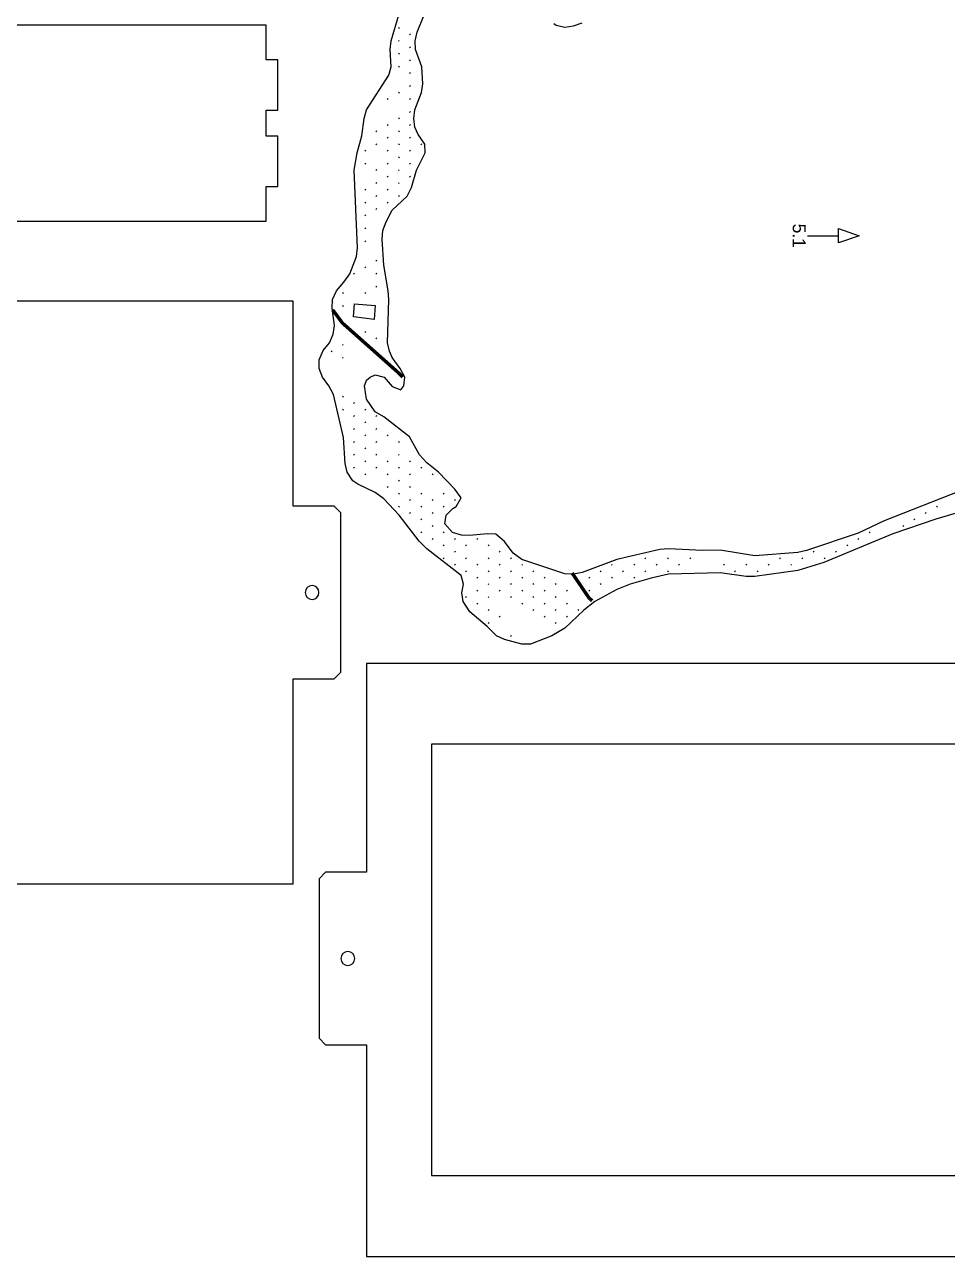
# Model space of a CAD drawing. Header units: millimetres. Extents: x 10 to 1190, y 102 to 890.
# Drawn here: x 421.7 to 635.6, y 208.5 to 494.1 of the extents above; entities that cross this region are included whole.
import ezdxf
from ezdxf.enums import TextEntityAlignment as Align

# ---------------------------------------------------------------- set-up
doc = ezdxf.new("R2010")
doc.units = ezdxf.units.MM
for name, color, linetype in [('CUT', 1, 'CONTINUOUS'), ('ETCH', 7, 'CONTINUOUS'), ('SCORE', 5, 'CONTINUOUS')]:
    doc.layers.add(name, color=color, linetype=linetype)

msp = doc.modelspace()

# ---------------------------------------------------------------- linework, layer by layer
at = {"layer": 'CUT'}
for points in [[(638.956, 381.191), (632.956, 379.466), (622.956, 376.054), (606.956, 369.407), (600.956, 367.551), (590.956, 366.178), (588.956, 366.174), (582.956, 367.022), (570.956, 366.673), (566.956, 365.8), (562.063, 364.368), (558.956, 363.126), (553.913, 360.368), (551.374, 358.368), (546.956, 354.19), (543.937, 352.368), (538.956, 350.451), (536.956, 350.47), (532.956, 351.524), (531.088, 352.368), (528.956, 354.528), (524.956, 357.94), (523.376, 360.368), (523.097, 362.368), (523.47, 364.368), (522.915, 366.368), (514.956, 372.566), (513.189, 374.368), (508.543, 380.368), (504.956, 384.132), (502.956, 385.614), (498.956, 387.582), (497.81, 388.368), (496.47, 390.368), (496.063, 392.368), (495.627, 398.368), (493.315, 408.368), (492.268, 410.368), (490.751, 412.368), (490, 414.368), (490.018, 416.368), (490.956, 418.587), (492.36, 420.368), (493.237, 422.368), (493.558, 424.368), (493.019, 428.368), (493.074, 430.368), (494.046, 432.368), (495.747, 434.368), (497.072, 436.368), (498.62, 440.368), (498.909, 442.368), (498.112, 460.368), (498.77, 464.368), (499.882, 468.368), (500.43, 472.368), (500.956, 474.403), (506.127, 482.368), (506.693, 484.368), (506.481, 488.368), (506.678, 490.368), (508.429, 496.368)], [(282.7, 448.556), (477.7, 448.556), (477.7, 456.556), (480.4, 456.556), (480.4, 456.556), (480.4, 468.278), (480.4, 468.278), (477.7, 468.278), (477.7, 474.278), (480.4, 474.278), (480.4, 474.278), (480.4, 486), (480.4, 486), (477.7, 486), (477.7, 494), (282.7, 494)]]:
    msp.add_lwpolyline(points, dxfattribs=at)
for points in [[(289, 294.885), (484, 294.885), (484, 342.442), (493.5, 342.442), (495, 343.942), (495, 380.942), (493.5, 382.442), (484, 382.442), (484, 430), (289, 430), (289, 382.442), (279.5, 382.442), (278, 380.942), (278, 343.942), (279.5, 342.442), (289, 342.442)], [(489.95, 362.442), (489.828, 363.055), (489.481, 363.574), (488.962, 363.92), (488.35, 364.042), (487.738, 363.92), (487.219, 363.574), (486.872, 363.055), (486.75, 362.442), (486.872, 361.83), (487.219, 361.311), (487.738, 360.964), (488.35, 360.842), (488.962, 360.964), (489.481, 361.311), (489.828, 361.83)], [(501, 208.504), (696, 208.504), (696, 257.571), (705.5, 257.571), (707, 259.071), (707, 296.071), (705.5, 297.571), (696, 297.571), (696, 346), (501, 346), (501, 297.571), (491.5, 297.571), (490, 296.071), (490, 259.071), (491.5, 257.571), (501, 257.571)], [(516, 227.252), (681, 227.252), (681, 327.252), (516, 327.252)], [(498.25, 277.571), (498.128, 278.183), (497.781, 278.702), (497.262, 279.049), (496.65, 279.171), (496.038, 279.049), (495.519, 278.702), (495.172, 278.183), (495.05, 277.571), (495.172, 276.958), (495.519, 276.439), (496.038, 276.092), (496.65, 275.971), (497.262, 276.092), (497.781, 276.439), (498.128, 276.958)]]:
    msp.add_lwpolyline(points, close=True, dxfattribs=at)
at = {"layer": 'ETCH'}
for points in [[(508.576, 493.474), (508.364, 493.262)], [(511.174, 491.974), (510.962, 491.762)], [(508.576, 490.474), (508.364, 490.262)], [(511.174, 488.974), (510.962, 488.762)], [(508.576, 487.474), (508.364, 487.262)], [(511.174, 485.974), (510.962, 485.762)], [(508.576, 484.474), (508.364, 484.262)], [(511.174, 482.974), (510.962, 482.762)], [(511.174, 479.974), (510.962, 479.762)], [(508.576, 478.474), (508.364, 478.262)], [(505.978, 476.974), (505.766, 476.762)], [(511.174, 476.974), (510.962, 476.762)], [(508.576, 472.474), (508.364, 472.262)], [(511.174, 473.974), (510.962, 473.762)], [(503.38, 469.474), (503.168, 469.262)], [(505.978, 470.974), (505.766, 470.762)], [(508.576, 469.474), (508.364, 469.262)], [(511.174, 470.974), (510.962, 470.762)], [(503.38, 466.474), (503.168, 466.262)], [(505.978, 467.974), (505.766, 467.762)], [(508.576, 466.474), (508.364, 466.262)], [(511.174, 467.974), (510.962, 467.762)], [(513.772, 466.474), (513.56, 466.262)], [(500.782, 464.974), (500.57, 464.762)], [(505.978, 464.974), (505.766, 464.762)], [(508.576, 463.474), (508.364, 463.262)], [(511.174, 464.974), (510.962, 464.762)], [(500.782, 461.974), (500.57, 461.762)], [(503.38, 460.474), (503.168, 460.262)], [(505.978, 461.974), (505.766, 461.762)], [(508.576, 460.474), (508.364, 460.262)], [(511.174, 461.974), (510.962, 461.762)], [(503.38, 457.474), (503.168, 457.262)], [(505.978, 458.974), (505.766, 458.762)], [(508.576, 457.474), (508.364, 457.262)], [(511.174, 458.974), (510.962, 458.762)], [(500.782, 455.974), (500.57, 455.762)], [(503.38, 454.474), (503.168, 454.262)], [(505.978, 455.974), (505.766, 455.762)], [(508.576, 454.474), (508.364, 454.262)], [(500.782, 452.974), (500.57, 452.762)], [(503.38, 451.474), (503.168, 451.262)], [(505.978, 452.974), (505.766, 452.762)], [(500.782, 449.974), (500.57, 449.762)], [(500.782, 446.974), (500.57, 446.762)], [(500.782, 443.974), (500.57, 443.762)], [(603.169, 445.176), (610.369, 445.176)], [(500.782, 437.974), (500.57, 437.762)], [(503.38, 439.474), (503.168, 439.262)], [(498.184, 436.474), (497.972, 436.262)], [(503.38, 436.474), (503.168, 436.262)], [(495.586, 431.974), (495.374, 431.762)], [(500.782, 431.974), (500.57, 431.762)], [(503.38, 433.474), (503.168, 433.262)], [(495.586, 428.974), (495.374, 428.762)], [(500.782, 422.974), (500.57, 422.762)], [(495.586, 419.974), (495.374, 419.762)], [(503.38, 421.474), (503.168, 421.262)], [(492.988, 418.474), (492.776, 418.262)], [(495.586, 416.974), (495.374, 416.762)], [(495.586, 407.974), (495.374, 407.762)], [(498.184, 406.474), (497.972, 406.262)], [(495.586, 404.974), (495.374, 404.762)], [(498.184, 403.474), (497.972, 403.262)], [(500.782, 404.974), (500.57, 404.762)], [(503.38, 403.474), (503.168, 403.262)], [(498.184, 400.474), (497.972, 400.262)], [(500.782, 401.974), (500.57, 401.762)], [(503.38, 400.474), (503.168, 400.262)], [(498.184, 397.474), (497.972, 397.262)], [(500.782, 398.974), (500.57, 398.762)], [(503.38, 397.474), (503.168, 397.262)], [(505.978, 398.974), (505.766, 398.762)], [(508.576, 397.474), (508.364, 397.262)], [(498.184, 394.474), (497.972, 394.262)], [(500.782, 395.974), (500.57, 395.762)], [(503.38, 394.474), (503.168, 394.262)], [(508.576, 394.474), (508.364, 394.262)], [(498.184, 391.474), (497.972, 391.262)], [(500.782, 392.974), (500.57, 392.762)], [(503.38, 391.474), (503.168, 391.262)], [(505.978, 392.974), (505.766, 392.762)], [(508.576, 391.474), (508.364, 391.262)], [(511.174, 392.974), (510.962, 392.762)], [(513.772, 391.474), (513.56, 391.262)], [(500.782, 389.974), (500.57, 389.762)], [(505.978, 389.974), (505.766, 389.762)], [(508.576, 388.474), (508.364, 388.262)], [(511.174, 389.974), (510.962, 389.762)], [(516.37, 389.974), (516.158, 389.762)], [(505.978, 386.974), (505.766, 386.762)], [(511.174, 386.974), (510.962, 386.762)], [(508.576, 385.474), (508.364, 385.262)], [(511.174, 383.974), (510.962, 383.762)], [(513.772, 385.474), (513.56, 385.262)], [(516.37, 383.974), (516.158, 383.762)], [(518.968, 385.474), (518.756, 385.262)], [(521.566, 383.974), (521.354, 383.762)], [(508.576, 382.474), (508.364, 382.262)], [(511.174, 380.974), (510.962, 380.762)], [(513.772, 382.474), (513.56, 382.262)], [(516.37, 380.974), (516.158, 380.762)], [(518.968, 382.474), (518.756, 382.262)], [(630.682, 380.974), (630.47, 380.762)], [(633.28, 382.474), (633.068, 382.262)], [(513.772, 379.474), (513.56, 379.262)], [(516.37, 377.974), (516.158, 377.762)], [(625.486, 377.974), (625.274, 377.762)], [(628.084, 379.474), (627.872, 379.262)], [(513.772, 376.474), (513.56, 376.262)], [(516.37, 374.974), (516.158, 374.762)], [(518.968, 376.474), (518.756, 376.262)], [(521.566, 374.974), (521.354, 374.762)], [(526.762, 374.974), (526.55, 374.762)], [(615.094, 374.974), (614.882, 374.762)], [(617.692, 376.474), (617.48, 376.262)], [(518.968, 373.474), (518.756, 373.262)], [(521.566, 371.974), (521.354, 371.762)], [(524.164, 373.474), (523.952, 373.262)], [(529.36, 373.474), (529.148, 373.262)], [(531.958, 371.974), (531.746, 371.762)], [(604.702, 371.974), (604.49, 371.762)], [(609.898, 371.974), (609.686, 371.762)], [(612.496, 373.474), (612.284, 373.262)], [(518.968, 370.474), (518.756, 370.262)], [(521.566, 368.974), (521.354, 368.762)], [(524.164, 370.474), (523.952, 370.262)], [(526.762, 368.974), (526.55, 368.762)], [(529.36, 370.474), (529.148, 370.262)], [(531.958, 368.974), (531.746, 368.762)], [(534.556, 370.474), (534.344, 370.262)], [(537.154, 368.974), (536.942, 368.762)], [(557.938, 368.974), (557.726, 368.762)], [(563.134, 368.974), (562.922, 368.762)], [(565.732, 370.474), (565.52, 370.262)], [(568.33, 368.974), (568.118, 368.762)], [(570.928, 370.474), (570.716, 370.262)], [(573.526, 368.974), (573.314, 368.762)], [(576.124, 370.474), (575.912, 370.262)], [(583.918, 368.974), (583.706, 368.762)], [(589.114, 368.974), (588.902, 368.762)], [(594.31, 368.974), (594.098, 368.762)], [(596.908, 370.474), (596.696, 370.262)], [(599.506, 368.974), (599.294, 368.762)], [(602.104, 370.474), (601.892, 370.262)], [(607.3, 370.474), (607.088, 370.262)], [(524.164, 367.474), (523.952, 367.262)], [(526.762, 365.974), (526.55, 365.762)], [(529.36, 367.474), (529.148, 367.262)], [(531.958, 365.974), (531.746, 365.762)], [(534.556, 367.474), (534.344, 367.262)], [(537.154, 365.974), (536.942, 365.762)], [(539.752, 367.474), (539.54, 367.262)], [(542.35, 365.974), (542.138, 365.762)], [(552.742, 365.974), (552.53, 365.762)], [(555.34, 367.474), (555.128, 367.262)], [(557.938, 365.974), (557.726, 365.762)], [(560.536, 367.474), (560.324, 367.262)], [(563.134, 365.974), (562.922, 365.762)], [(565.732, 367.474), (565.52, 367.262)], [(570.928, 367.474), (570.716, 367.262)], [(586.516, 367.474), (586.304, 367.262)], [(591.712, 367.474), (591.5, 367.262)], [(526.762, 362.974), (526.55, 362.762)], [(529.36, 364.474), (529.148, 364.262)], [(531.958, 362.974), (531.746, 362.762)], [(534.556, 364.474), (534.344, 364.262)], [(537.154, 362.974), (536.942, 362.762)], [(539.752, 364.474), (539.54, 364.262)], [(542.35, 362.974), (542.138, 362.762)], [(544.948, 364.474), (544.736, 364.262)], [(547.546, 362.974), (547.334, 362.762)], [(552.742, 362.974), (552.53, 362.762)], [(555.34, 364.474), (555.128, 364.262)], [(524.164, 361.474), (523.952, 361.262)], [(526.762, 359.974), (526.55, 359.762)], [(529.36, 361.474), (529.148, 361.262)], [(534.556, 361.474), (534.344, 361.262)], [(537.154, 359.974), (536.942, 359.762)], [(539.752, 361.474), (539.54, 361.262)], [(542.35, 359.974), (542.138, 359.762)], [(544.948, 361.474), (544.736, 361.262)], [(547.546, 359.974), (547.334, 359.762)], [(529.36, 358.474), (529.148, 358.262)], [(539.752, 358.474), (539.54, 358.262)], [(544.948, 358.474), (544.736, 358.262)], [(550.144, 358.474), (549.932, 358.262)], [(529.36, 355.474), (529.148, 355.262)], [(531.958, 356.974), (531.746, 356.762)], [(542.35, 356.974), (542.138, 356.762)], [(544.948, 355.474), (544.736, 355.262)], [(547.546, 356.974), (547.334, 356.762)], [(534.556, 352.474), (534.344, 352.262)]]:
    msp.add_lwpolyline(points, dxfattribs=at)
for points in [[(615.169, 445.176), (610.369, 443.496), (610.369, 446.856)], [(502.756, 425.768), (497.956, 426.368), (498.156, 429.368), (502.956, 428.968)]]:
    msp.add_lwpolyline(points, close=True, dxfattribs=at)
at = {"layer": 'ETCH', "const_width": 0.8}
for points in [[(493.116, 428.008), (495.356, 424.968), (507.956, 413.768), (509.37, 412.421)], [(548.636, 366.955), (552.556, 361.168), (553.281, 360.53)]]:
    msp.add_lwpolyline(points, dxfattribs=at)
at = {"layer": 'SCORE'}
for points in [[(642.956, 387.684), (620.956, 379.094), (614.956, 376.232), (602.956, 372.158), (600.956, 371.704), (590.956, 370.91), (582.956, 372.28), (578.956, 372.183), (570.956, 372.608), (568.956, 372.439), (558.956, 370.097), (550.956, 367.052), (548.956, 366.703), (546.956, 366.77), (536.956, 370.087), (534.956, 371.585), (532.956, 374.242), (530.956, 375.944), (528.956, 376.062), (524.956, 375.64), (522.956, 375.769), (520.894, 376.368), (519.129, 378.368), (519.457, 380.368), (520.956, 381.958), (521.728, 382.368), (522.923, 384.368), (521.481, 386.368), (517.655, 390.368), (514.956, 392.478), (513.235, 394.368), (510.956, 398.513), (504.956, 403.176), (502.961, 404.368), (500.956, 407.296), (500.521, 410.368), (500.956, 411.683), (501.79, 412.368), (502.956, 412.88), (505.063, 412.368), (506.956, 410.204), (508.956, 409.426), (509.588, 410.368), (509.82, 412.368), (508.755, 414.368), (506.956, 416.965), (506.328, 418.368), (505.844, 420.368), (506.128, 430.368), (506.025, 432.368), (505.023, 438.368), (504.617, 444.368), (504.785, 446.368), (505.506, 448.368), (506.956, 451.095), (510.427, 454.368), (511.419, 456.368), (512.535, 460.368), (514.542, 464.368), (514.524, 466.368), (512.956, 468.652), (512.143, 470.368), (511.96, 472.368), (512.19, 474.368), (513.73, 478.368), (514.018, 480.368), (513.787, 484.368), (512.31, 488.368), (512.27, 490.368), (512.721, 492.368), (514.313, 496.368)], [(544.367, 494.368), (544.956, 493.979), (546.956, 493.575), (548.956, 493.858), (550.956, 494.52)]]:
    msp.add_lwpolyline(points, dxfattribs=at)

# ---------------------------------------------------------------- texts
msp.add_text('5.1', height=3, rotation=270, dxfattribs=at).set_placement((599.769, 445.176), align=Align.CENTER)

doc.saveas('drawing.dxf')
